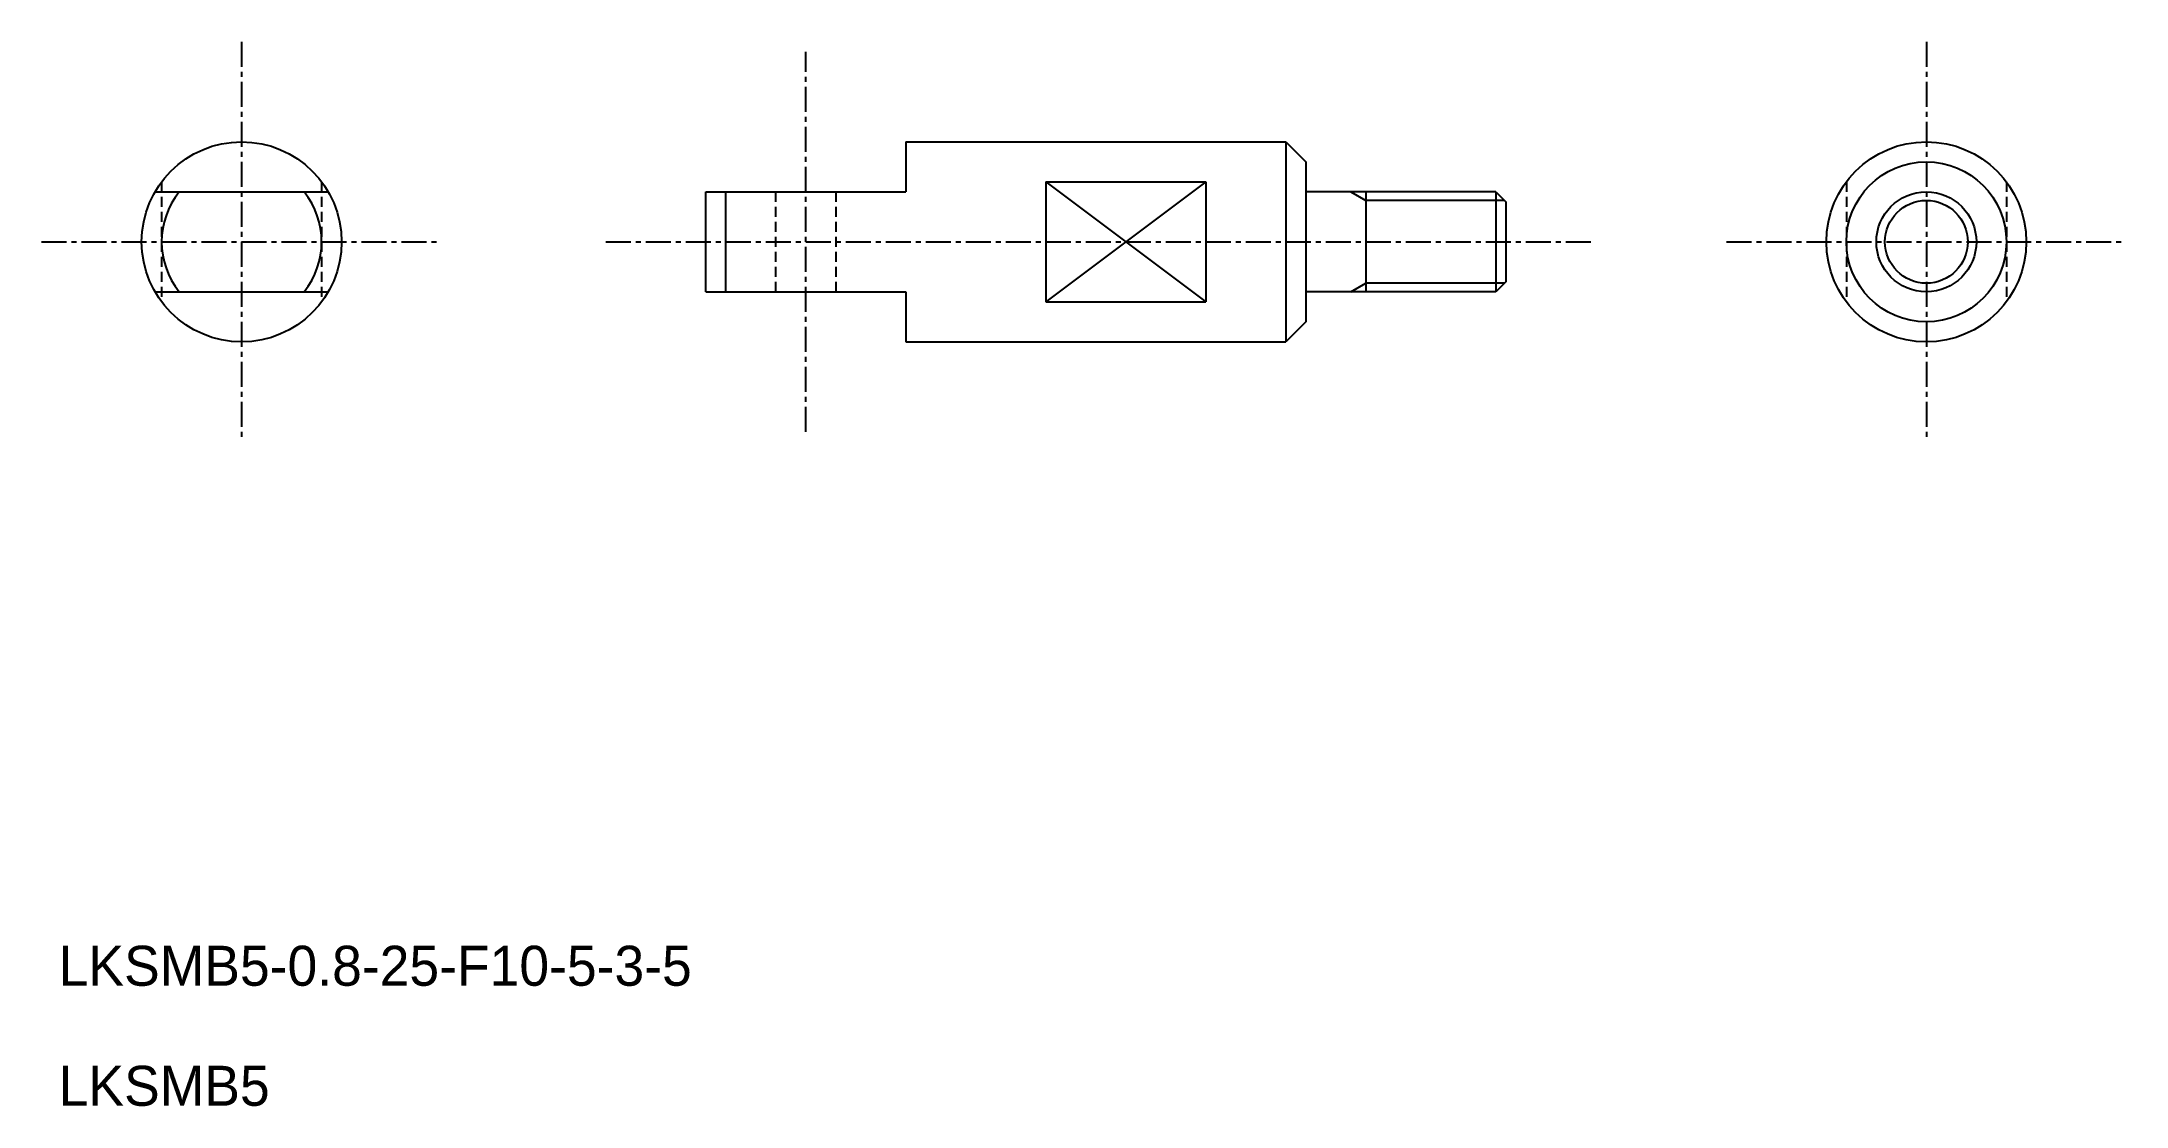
# Model space of a CAD drawing. Extents: x 354 to 458, y 9 to 62.
import ezdxf

# ---------------------------------------------------------------- set-up
doc = ezdxf.new("R2010")
doc.units = 0
doc.linetypes.add('CENTER', pattern=[2, 1.25, -0.25, 0.25, -0.25])
doc.linetypes.add('DASHED', pattern=[0.75, 0.5, -0.25])
doc.layers.get('0').update_dxf_attribs({"linetype": 'CONTINUOUS'})
doc.layers.add('CENTER', color=1, linetype='CENTER')

msp = doc.modelspace()

# ---------------------------------------------------------------- linework, layer by layer
at = {"color": 7, "linetype": 'CONTINUOUS'}
for p, q in [((396.81, 57.34), (415.81, 57.34)), ((396.81, 57.34), (396.81, 54.84)), ((415.81, 57.34), (415.81, 47.34)), ((415.81, 57.34), (416.81, 56.34)), ((416.81, 56.34), (416.81, 48.34)), ((403.81, 55.34), (411.81, 55.34)), ((403.81, 55.34), (411.81, 49.34)), ((411.81, 55.34), (403.81, 49.34)), ((403.81, 55.34), (403.81, 49.34)), ((411.81, 55.34), (411.81, 49.34)), ((359.26, 54.84), (367.92, 54.84)), ((386.81, 54.84), (396.81, 54.84)), ((386.81, 49.84), (386.81, 54.84)), ((387.81, 49.84), (387.81, 54.84)), ((426.31, 54.84), (416.81, 54.84)), ((419.81, 54.84), (419.81, 49.84)), ((426.31, 54.84), (426.31, 49.84)), ((426.31, 54.84), (426.81, 54.34)), ((426.81, 54.34), (426.81, 50.34)), ((426.81, 50.34), (426.31, 49.84)), ((359.26, 49.84), (367.92, 49.84)), ((386.81, 49.84), (396.81, 49.84)), ((396.81, 49.84), (396.81, 47.34)), ((403.81, 49.34), (411.81, 49.34)), ((426.31, 49.84), (416.81, 49.84)), ((416.81, 48.34), (415.81, 47.34)), ((396.81, 47.34), (415.81, 47.34))]:
    msp.add_line(p, q, dxfattribs=at)
at = {"color": 3, "linetype": 'DASHED'}
for p, q in [((359.59, 55.34), (359.59, 49.34)), ((367.59, 55.34), (367.59, 49.34)), ((443.84, 55.34), (443.84, 49.34)), ((451.84, 55.34), (451.84, 49.34)), ((390.31, 49.84), (390.31, 54.84)), ((393.31, 54.84), (393.31, 49.84))]:
    msp.add_line(p, q, dxfattribs=at)
at = {"color": 3, "linetype": 'CONTINUOUS'}
for p, q in [((419.06, 54.84), (419.81, 54.41)), ((426.74, 54.41), (419.81, 54.41)), ((419.06, 49.84), (419.81, 50.27)), ((426.74, 50.27), (419.81, 50.27))]:
    msp.add_line(p, q, dxfattribs=at)
at = {"color": 7, "linetype": 'CONTINUOUS'}
for centre, radius in [((363.59, 52.34), 5), ((447.84, 52.34), 5), ((447.84, 52.34), 4), ((447.84, 52.34), 2.5)]:
    msp.add_circle(centre, radius, dxfattribs=at)
at = {"color": 3, "linetype": 'CONTINUOUS'}
msp.add_circle((447.84, 52.34), 2.07, dxfattribs=at)
at = {"color": 7, "linetype": 'CONTINUOUS'}
for start, end in [(141.3178, 218.6822), (321.3178, 38.6822)]:
    msp.add_arc((363.59, 52.34), 4, start, end, dxfattribs=at)
at = {"layer": 'CENTER', "color": 1, "linetype": 'CENTER'}
for p, q in [((363.59, 62.34), (363.59, 42.34)), ((391.81, 42.84), (391.81, 61.84)), ((447.84, 62.34), (447.84, 42.34)), ((353.59, 52.34), (373.59, 52.34)), ((381.81, 52.34), (431.11, 52.34)), ((437.84, 52.34), (457.84, 52.34))]:
    msp.add_line(p, q, dxfattribs=at)

# ---------------------------------------------------------------- texts
at = {"color": 7, "linetype": 'CONTINUOUS'}
for s, p in [('LKSMB5-0.8-25-F10-5-3-5', (354.44, 15.15)), ('LKSMB5', (354.44, 9.15))]:
    msp.add_text(s, height=2, dxfattribs=at).set_placement(p)

doc.saveas('drawing.dxf')
